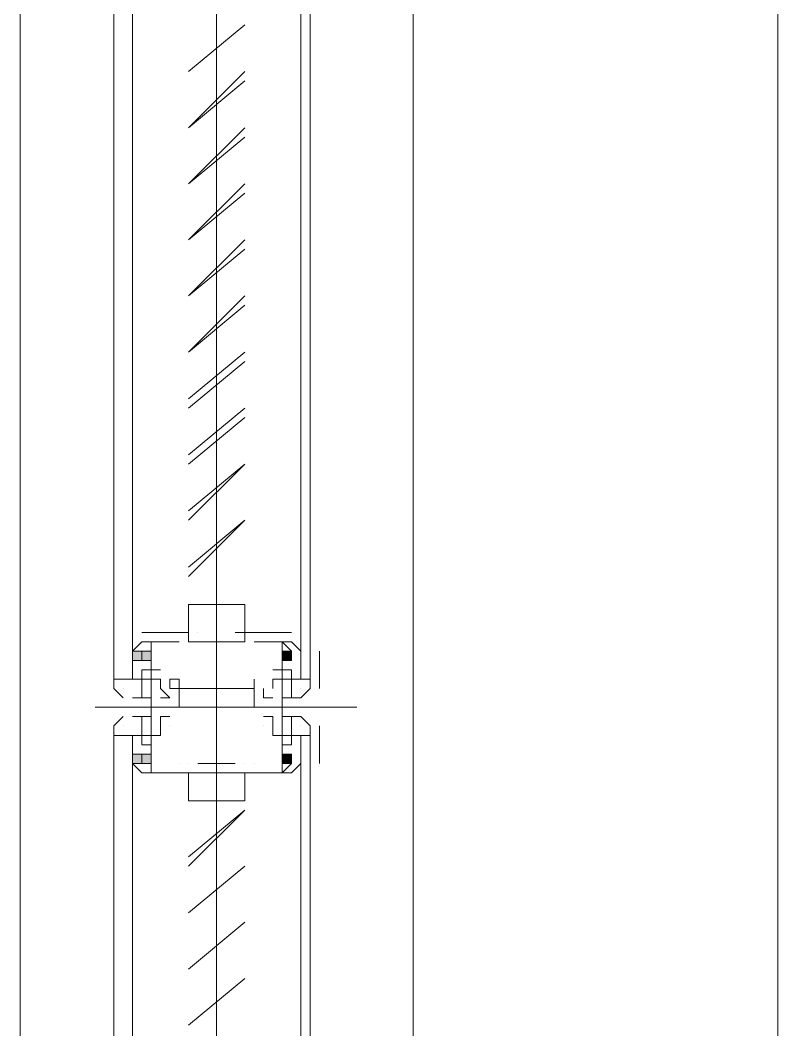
# Model space of a CAD drawing. Header units: millimetres. Extents: x 182 to 575, y -105 to 95.
# Drawn here: x 282.433 to 282.818, y 70.209 to 70.723 of the extents above; entities that cross this region are included whole.
import ezdxf

# ---------------------------------------------------------------- set-up
doc = ezdxf.new("R2010")
doc.units = ezdxf.units.MM
doc.header["$MEASUREMENT"] = 0
doc.layers.add('PDF_Geometry', color=7, linetype='Continuous')
doc.layers.add('PDF_Solid Fills', color=7, linetype='Continuous')

msp = doc.modelspace()

# ---------------------------------------------------------------- hatches: boundary and pattern name
at = {"layer": 'PDF_Solid Fills', "true_color": 0xdddddd, "transparency": 33554559}
for points in [[(282.48973, 70.39672), (282.49925, 70.39672), (282.49925, 70.40148), (282.48973, 70.40148)], [(282.56592, 70.39672), (282.57068, 70.39672), (282.57068, 70.40148), (282.56592, 70.40148)], [(282.48973, 70.34434), (282.49925, 70.34434), (282.49925, 70.3491), (282.48973, 70.3491)], [(282.56592, 70.34434), (282.57068, 70.34434), (282.57068, 70.3491), (282.56592, 70.3491)]]:
    msp.add_hatch(color=254, dxfattribs=at).paths.add_polyline_path(points)
h = msp.add_hatch(color=254, dxfattribs=at)
h.paths.add_polyline_path([(282.49449, 70.39672), (282.49449, 70.40148), (282.49449, 70.39672)], flags=0)
h.paths.add_polyline_path([(282.49449, 70.39672), (282.49449, 70.40148), (282.49449, 70.39672)], flags=0)
h.paths.add_polyline_path([(282.49449, 70.39672), (282.49449, 70.40148), (282.49449, 70.39672)], flags=0)
h.paths.add_polyline_path([(282.49449, 70.39672), (282.49449, 70.40148), (282.49449, 70.39672)], flags=0)
h = msp.add_hatch(color=254, dxfattribs=at)
h.paths.add_polyline_path([(282.49925, 70.39672), (282.49925, 70.39672), (282.49925, 70.39672)], flags=0)
h.paths.add_polyline_path([(282.49925, 70.39672), (282.49925, 70.39672), (282.49925, 70.39672)], flags=0)
h.paths.add_polyline_path([(282.49925, 70.39672), (282.49925, 70.39672), (282.49925, 70.39672)], flags=0)
h.paths.add_polyline_path([(282.49925, 70.39672), (282.49925, 70.39672), (282.49925, 70.39672)], flags=0)
h.paths.add_polyline_path([(282.49925, 70.39672), (282.49925, 70.39672), (282.49925, 70.39672)], flags=0)
h.paths.add_polyline_path([(282.49925, 70.39672), (282.49925, 70.39672), (282.49925, 70.39672)], flags=0)
h.paths.add_polyline_path([(282.49925, 70.39672), (282.49925, 70.40148), (282.49925, 70.39672)], flags=0)
h = msp.add_hatch(color=254, dxfattribs=at)
h.paths.add_polyline_path([(282.57068, 70.39672), (282.57068, 70.39672), (282.57068, 70.39672)], flags=0)
h.paths.add_polyline_path([(282.57068, 70.39672), (282.57068, 70.39672), (282.57068, 70.39672)], flags=0)
h.paths.add_polyline_path([(282.57068, 70.39672), (282.57068, 70.39672), (282.57068, 70.39672)], flags=0)
h.paths.add_polyline_path([(282.57068, 70.39672), (282.57068, 70.39672), (282.57068, 70.39672)], flags=0)
h.paths.add_polyline_path([(282.57068, 70.39672), (282.57068, 70.39672), (282.57068, 70.39672)], flags=0)
h.paths.add_polyline_path([(282.57068, 70.39672), (282.57068, 70.39672), (282.57068, 70.39672)], flags=0)
h.paths.add_polyline_path([(282.57068, 70.39672), (282.57068, 70.40148), (282.57068, 70.39672)], flags=0)
h = msp.add_hatch(color=254, dxfattribs=at)
h.paths.add_polyline_path([(282.49449, 70.34434), (282.49449, 70.3491), (282.49449, 70.34434)], flags=0)
h.paths.add_polyline_path([(282.49449, 70.34434), (282.49449, 70.3491), (282.49449, 70.34434)], flags=0)
h.paths.add_polyline_path([(282.49449, 70.34434), (282.49449, 70.3491), (282.49449, 70.34434)], flags=0)
h.paths.add_polyline_path([(282.49449, 70.34434), (282.49449, 70.3491), (282.49449, 70.34434)], flags=0)
h = msp.add_hatch(color=254, dxfattribs=at)
h.paths.add_polyline_path([(282.57068, 70.34434), (282.57068, 70.3491), (282.57068, 70.34434)], flags=0)
h.paths.add_polyline_path([(282.57068, 70.34434), (282.57068, 70.3491), (282.57068, 70.34434)], flags=0)
h.paths.add_polyline_path([(282.57068, 70.34434), (282.57068, 70.3491), (282.57068, 70.34434)], flags=0)
h.paths.add_polyline_path([(282.57068, 70.34434), (282.57068, 70.3491), (282.57068, 70.34434)], flags=0)

# ---------------------------------------------------------------- linework, layer by layer
at = {"layer": 'PDF_Geometry', "lineweight": 13}
for points in [[(282.43258, 73.35862), (282.43258, 69.70625)], [(282.63258, 73.35862), (282.63258, 69.70625)], [(282.8183, 73.03482), (282.8183, 73.00625), (282.8183, 69.70625), (282.8183, 69.68244)], [(282.53258, 69.94434), (282.53258, 70.94434)], [(282.53258, 70.29672), (282.53258, 70.42529)], [(282.47068, 70.37291), (282.60401, 70.37291)]]:
    msp.add_lwpolyline(points, dxfattribs=at)
for points in [[(282.4802, 70.9872), (282.48973, 70.9872), (282.48973, 70.3872), (282.4802, 70.3872)], [(282.5802, 70.9872), (282.57544, 70.9872), (282.57544, 70.3872), (282.5802, 70.3872)], [(282.4802, 69.73958), (282.48973, 69.73958), (282.48973, 70.35862), (282.4802, 70.35862)], [(282.5802, 69.73958), (282.57544, 69.73958), (282.57544, 70.35862), (282.5802, 70.35862)]]:
    msp.add_lwpolyline(points, close=True, dxfattribs=at)
at = {"layer": 'PDF_Geometry', "lineweight": 20}
for points in [[(282.54687, 70.72053), (282.5183, 70.69672)], [(282.54687, 70.40624), (282.54687, 70.42529), (282.5183, 70.42529), (282.5183, 70.40624)], [(282.48973, 70.39672), (282.48973, 70.40148), (282.49925, 70.40148), (282.49925, 70.39672)], [(282.57068, 70.40148), (282.56592, 70.40148), (282.56592, 70.39672), (282.57068, 70.39672), (282.57068, 70.40148), (282.57068, 70.39672), (282.57068, 70.40148), (282.57068, 70.39672), (282.57068, 70.40148), (282.57068, 70.39672)], [(282.56592, 70.39672), (282.56592, 70.40148), (282.56592, 70.39672), (282.56592, 70.40148)], [(282.56592, 70.34434), (282.56592, 70.35386), (282.56592, 70.3491), (282.56592, 70.34434), (282.57068, 70.34434), (282.57068, 70.3491), (282.57068, 70.34434), (282.57068, 70.3491), (282.57068, 70.34434), (282.57068, 70.3491), (282.57068, 70.34434), (282.57068, 70.3491), (282.56592, 70.3491), (282.56592, 70.34434), (282.56592, 70.3491)], [(282.54687, 70.33958), (282.54687, 70.32529), (282.5183, 70.32529), (282.5183, 70.33958)], [(282.54687, 70.26339), (282.5183, 70.23958)], [(282.54687, 70.23482), (282.5183, 70.21101)]]:
    msp.add_lwpolyline(points, close=True, dxfattribs=at)
for points in [[(282.54687, 70.69672), (282.5183, 70.66815), (282.54687, 70.69196)], [(282.54687, 70.66815), (282.5183, 70.63958), (282.54687, 70.66339)], [(282.54687, 70.63958), (282.5183, 70.61101), (282.54687, 70.63482)], [(282.54687, 70.61101), (282.5183, 70.58244), (282.54687, 70.60624)], [(282.54687, 70.58244), (282.5183, 70.55386), (282.54687, 70.57767)], [(282.5183, 70.53005), (282.54687, 70.55386)], [(282.5183, 70.52529), (282.54687, 70.5491)], [(282.5183, 70.50148), (282.54687, 70.52529)], [(282.5183, 70.49672), (282.54687, 70.52053)], [(282.5183, 70.46815), (282.54687, 70.49672), (282.5183, 70.47291)], [(282.5183, 70.43958), (282.54687, 70.46815), (282.5183, 70.44434)], [(282.5183, 70.40624), (282.5183, 70.40624)], [(282.54687, 70.40624), (282.54687, 70.40624)], [(282.48973, 70.40148), (282.48973, 70.40148)], [(282.49449, 70.39672), (282.49449, 70.40148), (282.49449, 70.39672), (282.49449, 70.40148), (282.49449, 70.39672), (282.49449, 70.40148), (282.49449, 70.39672), (282.49449, 70.40148)], [(282.49925, 70.40148), (282.49925, 70.39672)], [(282.49925, 70.39672), (282.49925, 70.40148), (282.49925, 70.39672)], [(282.48973, 70.3872), (282.48973, 70.3872)], [(282.49925, 70.34434), (282.49925, 70.35386), (282.49925, 70.3491), (282.49925, 70.34434), (282.48973, 70.34434), (282.48973, 70.3491), (282.49925, 70.3491)], [(282.48973, 70.34434), (282.48973, 70.34434)], [(282.49449, 70.3491), (282.49449, 70.34434), (282.49449, 70.3491), (282.49449, 70.34434), (282.49449, 70.3491), (282.49449, 70.34434), (282.49449, 70.3491), (282.49449, 70.34434)], [(282.49925, 70.3491), (282.49925, 70.34434), (282.49925, 70.3491)], [(282.49925, 70.34434), (282.49925, 70.34434)], [(282.5183, 70.33958), (282.5183, 70.33958)], [(282.5183, 70.29196), (282.54687, 70.32053), (282.5183, 70.29672)], [(282.54687, 70.29196), (282.5183, 70.26815), (282.54687, 70.29196)]]:
    msp.add_lwpolyline(points, dxfattribs=at)
at = {"layer": 'PDF_Geometry', "color": 8, "lineweight": 13, "true_color": 0x808080}
for points in [[(282.49449, 70.411), (282.51353, 70.411), (282.5183, 70.411)], [(282.52306, 70.411), (282.52306, 70.411)], [(282.54211, 70.411), (282.54211, 70.411)], [(282.57068, 70.411), (282.54687, 70.411), (282.54211, 70.411)], [(282.4802, 70.38243), (282.4802, 70.40148), (282.4802, 70.3872), (282.48973, 70.3872), (282.48973, 70.40148), (282.49449, 70.40624), (282.49925, 70.40624), (282.51353, 70.40624)], [(282.49449, 70.40624), (282.48973, 70.40148)], [(282.49925, 70.40148), (282.49925, 70.40624), (282.49925, 70.40148)], [(282.51353, 70.40624), (282.51353, 70.40624)], [(282.51353, 70.40624), (282.51353, 70.40624)], [(282.51353, 70.40624), (282.51353, 70.40624)], [(282.54687, 70.40624), (282.54211, 70.40624), (282.54687, 70.40624), (282.54211, 70.40624), (282.53258, 70.40624), (282.53258, 70.40148), (282.53258, 70.40624), (282.53258, 70.40148), (282.53258, 70.40624), (282.53258, 70.40148), (282.53258, 70.40624), (282.52306, 70.40624), (282.5183, 70.40624), (282.52306, 70.40624), (282.53258, 70.40624), (282.54211, 70.40624)], [(282.5183, 70.40624), (282.5183, 70.40624)], [(282.5183, 70.40624), (282.5183, 70.40624)], [(282.5183, 70.40624), (282.5183, 70.40624)], [(282.5183, 70.40624), (282.5183, 70.40624)], [(282.5802, 70.40148), (282.5802, 70.3872), (282.57544, 70.3872), (282.57544, 70.40148), (282.57068, 70.40624), (282.56592, 70.40624), (282.55163, 70.40624)], [(282.56592, 70.40148), (282.56592, 70.40624), (282.56592, 70.40148)], [(282.57068, 70.40148), (282.56592, 70.40624)], [(282.48973, 70.40148), (282.48973, 70.40148)], [(282.49925, 70.40148), (282.49925, 70.40148)], [(282.57544, 70.40148), (282.57544, 70.40148)], [(282.58497, 70.38243), (282.58497, 70.40148)], [(282.48973, 70.39672), (282.48973, 70.3872), (282.49449, 70.3872), (282.49449, 70.39196), (282.49925, 70.39196), (282.49925, 70.3872), (282.49449, 70.3872), (282.49449, 70.37767), (282.49925, 70.37767), (282.48973, 70.37767), (282.49449, 70.37767), (282.49449, 70.3872), (282.48973, 70.3872), (282.4802, 70.3872), (282.4802, 70.38243), (282.48496, 70.37767)], [(282.48973, 70.39672), (282.48973, 70.39672)], [(282.49925, 70.39672), (282.49925, 70.39672)], [(282.50401, 70.39196), (282.49925, 70.39196), (282.49925, 70.39672), (282.49925, 70.39196)], [(282.56115, 70.39196), (282.56592, 70.39196), (282.56592, 70.39672), (282.56592, 70.39196)], [(282.57544, 70.39672), (282.57544, 70.3872), (282.57068, 70.3872), (282.57068, 70.39196), (282.56592, 70.39196), (282.56592, 70.3872), (282.57068, 70.3872), (282.57068, 70.37767), (282.56592, 70.37767), (282.57544, 70.37767), (282.5802, 70.38243), (282.5802, 70.3872), (282.57068, 70.3872), (282.57068, 70.37767), (282.57544, 70.37767)], [(282.57544, 70.39672), (282.57544, 70.39672)], [(282.50401, 70.38243), (282.50401, 70.3872), (282.49925, 70.3872), (282.49925, 70.37291), (282.51353, 70.37291), (282.51353, 70.38243), (282.50877, 70.38243), (282.50877, 70.3872), (282.51353, 70.3872), (282.51353, 70.38243), (282.53258, 70.38243), (282.51353, 70.38243), (282.51353, 70.37291), (282.49925, 70.37291), (282.49925, 70.35862), (282.50401, 70.35862)], [(282.49925, 70.35862), (282.49925, 70.3872), (282.50401, 70.3872), (282.50401, 70.38243), (282.50877, 70.37767), (282.50401, 70.37767)], [(282.56592, 70.3872), (282.56115, 70.3872), (282.56115, 70.38243), (282.56115, 70.3872)], [(282.48496, 70.38243), (282.48496, 70.38243)], [(282.50877, 70.38243), (282.50877, 70.38243)], [(282.56115, 70.37767), (282.55639, 70.37767), (282.55639, 70.38243)], [(282.57544, 70.38243), (282.57544, 70.38243)], [(282.48973, 70.35386), (282.48973, 70.35862), (282.49449, 70.35862), (282.49449, 70.35386), (282.49925, 70.35386), (282.49925, 70.35862), (282.49449, 70.35862), (282.49449, 70.36815), (282.49925, 70.36815), (282.48973, 70.36815), (282.49449, 70.36815), (282.49449, 70.35862), (282.48973, 70.35862), (282.4802, 70.35862), (282.4802, 70.36339), (282.48496, 70.36815)], [(282.50401, 70.36339), (282.50401, 70.35862), (282.49925, 70.35862), (282.50401, 70.35862), (282.50401, 70.36815), (282.50877, 70.36815), (282.50401, 70.36815)], [(282.56115, 70.36339), (282.56115, 70.35862), (282.56592, 70.35862), (282.56115, 70.35862), (282.56115, 70.36815), (282.55639, 70.36815)], [(282.57544, 70.35386), (282.57544, 70.35862), (282.57068, 70.35862), (282.57068, 70.35386), (282.56592, 70.35386), (282.56592, 70.35862), (282.57068, 70.35862), (282.57068, 70.36815), (282.56592, 70.36815), (282.57544, 70.36815), (282.5802, 70.36339), (282.5802, 70.35862), (282.57068, 70.35862), (282.57068, 70.36815), (282.57544, 70.36815)], [(282.4802, 70.36339), (282.4802, 70.34434), (282.4802, 70.35862), (282.48973, 70.35862), (282.48973, 70.34434), (282.49449, 70.33958), (282.49925, 70.33958), (282.51353, 70.33958), (282.5183, 70.33958), (282.52306, 70.33958), (282.5183, 70.33958)], [(282.48496, 70.36339), (282.48496, 70.36339)], [(282.50877, 70.36339), (282.50877, 70.36339)], [(282.55639, 70.36339), (282.55639, 70.36339)], [(282.57544, 70.36339), (282.57544, 70.36339)], [(282.58497, 70.36339), (282.58497, 70.34434)], [(282.48973, 70.35862), (282.48973, 70.35862)], [(282.5802, 70.34434), (282.5802, 70.35862), (282.57544, 70.35862), (282.57544, 70.34434), (282.57068, 70.33958), (282.56592, 70.33958), (282.55163, 70.33958)], [(282.48973, 70.3491), (282.48973, 70.3491)], [(282.48973, 70.34434), (282.48973, 70.34434)], [(282.48973, 70.34434), (282.49449, 70.33958), (282.51353, 70.33958)], [(282.49925, 70.34434), (282.49925, 70.33958), (282.49925, 70.34434)], [(282.51353, 70.34434), (282.51353, 70.34434)], [(282.5183, 70.34434), (282.5183, 70.34434)], [(282.54211, 70.34434), (282.53258, 70.34434), (282.53258, 70.33958), (282.53258, 70.34434), (282.53258, 70.33958), (282.53258, 70.34434), (282.52306, 70.34434)], [(282.54687, 70.34434), (282.54687, 70.34434)], [(282.55163, 70.34434), (282.55163, 70.34434)], [(282.56592, 70.34434), (282.56592, 70.33958), (282.56592, 70.34434)], [(282.56592, 70.33958), (282.57068, 70.34434)], [(282.57544, 70.3491), (282.57544, 70.3491)], [(282.57544, 70.34434), (282.57544, 70.34434)], [(282.51353, 70.33958), (282.51353, 70.33958)], [(282.51353, 70.33958), (282.51353, 70.33958)], [(282.51353, 70.33958), (282.51353, 70.33958)], [(282.51353, 70.33958), (282.51353, 70.33958)], [(282.5183, 70.33958), (282.5183, 70.33958)], [(282.5183, 70.33958), (282.5183, 70.33958)], [(282.5183, 70.33958), (282.5183, 70.33958)], [(282.52306, 70.33958), (282.53258, 70.33958), (282.54211, 70.33958), (282.54687, 70.33958), (282.57068, 70.33958)], [(282.54687, 70.33958), (282.54211, 70.33958)], [(282.54687, 70.33958), (282.54687, 70.33958)], [(282.55163, 70.33958), (282.55163, 70.33958)]]:
    msp.add_lwpolyline(points, dxfattribs=at)
at = {"layer": 'PDF_Geometry', "color": 254, "lineweight": 13, "true_color": 0xdddddd}
for points in [[(282.49449, 70.40148), (282.49449, 70.40148), (282.49449, 70.40148)], [(282.49449, 70.40148), (282.49449, 70.40148), (282.49449, 70.40148)], [(282.49449, 70.40148), (282.49449, 70.40148), (282.49449, 70.40148)], [(282.49449, 70.40148), (282.49449, 70.40148), (282.49449, 70.40148)], [(282.49449, 70.40148), (282.49449, 70.40148), (282.49449, 70.40148)], [(282.49449, 70.40148), (282.49449, 70.40148), (282.49449, 70.40148)], [(282.49449, 70.40148), (282.49449, 70.40148), (282.49449, 70.40148)], [(282.49449, 70.40148), (282.49449, 70.40148), (282.49449, 70.40148)], [(282.49449, 70.40148), (282.49449, 70.40148), (282.49449, 70.40148)], [(282.49449, 70.40148), (282.49449, 70.40148), (282.49449, 70.40148)], [(282.49449, 70.40148), (282.49449, 70.40148), (282.49449, 70.40148)], [(282.49449, 70.40148), (282.49449, 70.40148), (282.49449, 70.40148)], [(282.49925, 70.40148), (282.49925, 70.40148), (282.49925, 70.40148)], [(282.49925, 70.40148), (282.49925, 70.40148), (282.49925, 70.40148)], [(282.49925, 70.40148), (282.49925, 70.40148), (282.49925, 70.40148)], [(282.49925, 70.40148), (282.49925, 70.40148), (282.49925, 70.40148)], [(282.49925, 70.40148), (282.49925, 70.40148), (282.49925, 70.40148)], [(282.49925, 70.40148), (282.49925, 70.40148), (282.49925, 70.40148)], [(282.49925, 70.40148), (282.49925, 70.40148), (282.49925, 70.40148)], [(282.49925, 70.40148), (282.49925, 70.40148), (282.49925, 70.40148)], [(282.49925, 70.40148), (282.49925, 70.40148), (282.49925, 70.40148)], [(282.49925, 70.40148), (282.49925, 70.40148), (282.49925, 70.40148)], [(282.49925, 70.40148), (282.49925, 70.40148), (282.49925, 70.40148)], [(282.49925, 70.40148), (282.49925, 70.40148), (282.49925, 70.40148)], [(282.49925, 70.40148), (282.49925, 70.40148), (282.49925, 70.40148)], [(282.49925, 70.40148), (282.49925, 70.40148), (282.49925, 70.40148)], [(282.49925, 70.40148), (282.49925, 70.40148), (282.49925, 70.40148)], [(282.49925, 70.40148), (282.49925, 70.40148), (282.49925, 70.40148)], [(282.49925, 70.40148), (282.49925, 70.40148), (282.49925, 70.40148)], [(282.56592, 70.40148), (282.56592, 70.40148), (282.56592, 70.40148)], [(282.56592, 70.40148), (282.56592, 70.40148), (282.56592, 70.40148)], [(282.56592, 70.40148), (282.56592, 70.40148), (282.56592, 70.40148)], [(282.56592, 70.40148), (282.56592, 70.40148), (282.56592, 70.40148)], [(282.56592, 70.40148), (282.56592, 70.40148), (282.56592, 70.40148)], [(282.56592, 70.40148), (282.56592, 70.40148), (282.56592, 70.40148)], [(282.56592, 70.40148), (282.56592, 70.40148), (282.56592, 70.40148)], [(282.56592, 70.40148), (282.56592, 70.40148), (282.56592, 70.40148)], [(282.56592, 70.40148), (282.56592, 70.40148), (282.56592, 70.40148)], [(282.56592, 70.40148), (282.56592, 70.40148), (282.56592, 70.40148)], [(282.56592, 70.40148), (282.56592, 70.40148), (282.56592, 70.40148)], [(282.56592, 70.40148), (282.56592, 70.40148), (282.56592, 70.40148)], [(282.56592, 70.40148), (282.56592, 70.40148), (282.56592, 70.40148)], [(282.56592, 70.40148), (282.56592, 70.40148), (282.56592, 70.40148)], [(282.56592, 70.40148), (282.56592, 70.40148), (282.56592, 70.40148)], [(282.56592, 70.40148), (282.56592, 70.40148), (282.56592, 70.40148)], [(282.56592, 70.40148), (282.56592, 70.40148), (282.56592, 70.40148)], [(282.56592, 70.39672), (282.56592, 70.40148), (282.56592, 70.39672)], [(282.56592, 70.39672), (282.56592, 70.40148), (282.56592, 70.39672)], [(282.57068, 70.40148), (282.57068, 70.40148), (282.57068, 70.40148)], [(282.57068, 70.40148), (282.57068, 70.40148), (282.57068, 70.40148)], [(282.57068, 70.40148), (282.57068, 70.40148), (282.57068, 70.40148)], [(282.57068, 70.40148), (282.57068, 70.40148), (282.57068, 70.40148)], [(282.57068, 70.40148), (282.57068, 70.40148), (282.57068, 70.40148)], [(282.57068, 70.40148), (282.57068, 70.40148), (282.57068, 70.40148)], [(282.57068, 70.40148), (282.57068, 70.40148), (282.57068, 70.40148)], [(282.57068, 70.40148), (282.57068, 70.40148), (282.57068, 70.40148)], [(282.57068, 70.40148), (282.57068, 70.40148), (282.57068, 70.40148)], [(282.57068, 70.40148), (282.57068, 70.40148), (282.57068, 70.40148)], [(282.57068, 70.39672), (282.57068, 70.40148), (282.57068, 70.39672)], [(282.57068, 70.39672), (282.57068, 70.40148), (282.57068, 70.39672)], [(282.49449, 70.39672), (282.49449, 70.39672), (282.49449, 70.39672)], [(282.49449, 70.39672), (282.49449, 70.39672), (282.49449, 70.39672)], [(282.49449, 70.39672), (282.49449, 70.39672), (282.49449, 70.39672)], [(282.49449, 70.39672), (282.49449, 70.39672), (282.49449, 70.39672)], [(282.49449, 70.39672), (282.49449, 70.39672), (282.49449, 70.39672)], [(282.49449, 70.39672), (282.49449, 70.39672), (282.49449, 70.39672)], [(282.49449, 70.39672), (282.49449, 70.39672), (282.49449, 70.39672)], [(282.49449, 70.39672), (282.49449, 70.39672), (282.49449, 70.39672)], [(282.49449, 70.39672), (282.49449, 70.39672), (282.49449, 70.39672)], [(282.49449, 70.39672), (282.49449, 70.39672), (282.49449, 70.39672)], [(282.49449, 70.39672), (282.49449, 70.39672), (282.49449, 70.39672)], [(282.49449, 70.39672), (282.49449, 70.39672), (282.49449, 70.39672)], [(282.49925, 70.39672), (282.49925, 70.39672), (282.49925, 70.39672)], [(282.49925, 70.39672), (282.49925, 70.39672), (282.49925, 70.39672)], [(282.49925, 70.39672), (282.49925, 70.39672), (282.49925, 70.39672)], [(282.49925, 70.39672), (282.49925, 70.39672), (282.49925, 70.39672)], [(282.49925, 70.39672), (282.49925, 70.39672), (282.49925, 70.39672)], [(282.49925, 70.39672), (282.49925, 70.39672), (282.49925, 70.39672)], [(282.49925, 70.39672), (282.49925, 70.39672), (282.49925, 70.39672)], [(282.49925, 70.39672), (282.49925, 70.39672), (282.49925, 70.39672)], [(282.49925, 70.39672), (282.49925, 70.39672), (282.49925, 70.39672)], [(282.49925, 70.39672), (282.49925, 70.39672), (282.49925, 70.39672)], [(282.49925, 70.39672), (282.49925, 70.39672), (282.49925, 70.39672)], [(282.49925, 70.39672), (282.49925, 70.39672), (282.49925, 70.39672)], [(282.49925, 70.39672), (282.49925, 70.39672), (282.49925, 70.39672)], [(282.49925, 70.39672), (282.49925, 70.39672), (282.49925, 70.39672)], [(282.49925, 70.39672), (282.49925, 70.39672), (282.49925, 70.39672)], [(282.56592, 70.39672), (282.56592, 70.39672), (282.56592, 70.39672)], [(282.56592, 70.39672), (282.56592, 70.39672), (282.56592, 70.39672)], [(282.56592, 70.39672), (282.56592, 70.39672), (282.56592, 70.39672)], [(282.56592, 70.39672), (282.56592, 70.39672), (282.56592, 70.39672)], [(282.56592, 70.39672), (282.56592, 70.39672), (282.56592, 70.39672)], [(282.56592, 70.39672), (282.56592, 70.39672), (282.56592, 70.39672)], [(282.56592, 70.39672), (282.56592, 70.39672), (282.56592, 70.39672)], [(282.56592, 70.39672), (282.56592, 70.39672), (282.56592, 70.39672)], [(282.56592, 70.39672), (282.56592, 70.39672), (282.56592, 70.39672)], [(282.56592, 70.39672), (282.56592, 70.39672), (282.56592, 70.39672)], [(282.56592, 70.39672), (282.56592, 70.39672), (282.56592, 70.39672)], [(282.56592, 70.39672), (282.56592, 70.39672), (282.56592, 70.39672)], [(282.56592, 70.39672), (282.56592, 70.39672), (282.56592, 70.39672)], [(282.56592, 70.39672), (282.56592, 70.39672), (282.56592, 70.39672)], [(282.56592, 70.39672), (282.56592, 70.39672), (282.56592, 70.39672)], [(282.56592, 70.39672), (282.56592, 70.39672), (282.56592, 70.39672)], [(282.56592, 70.39672), (282.56592, 70.39672), (282.56592, 70.39672)], [(282.56592, 70.39672), (282.56592, 70.39672), (282.56592, 70.39672)], [(282.56592, 70.39672), (282.56592, 70.39672), (282.56592, 70.39672)], [(282.56592, 70.39672), (282.56592, 70.39672), (282.56592, 70.39672)], [(282.56592, 70.39672), (282.56592, 70.39672), (282.56592, 70.39672)], [(282.56592, 70.39672), (282.56592, 70.39672), (282.56592, 70.39672)], [(282.56592, 70.39672), (282.56592, 70.39672), (282.56592, 70.39672)], [(282.56592, 70.39672), (282.56592, 70.39672), (282.56592, 70.39672)], [(282.56592, 70.39672), (282.56592, 70.39672), (282.56592, 70.39672)], [(282.49925, 70.35386), (282.49925, 70.35386), (282.49925, 70.35386)], [(282.49925, 70.35386), (282.49925, 70.35386), (282.49925, 70.35386)], [(282.49925, 70.35386), (282.49925, 70.35386), (282.49925, 70.35386)], [(282.49925, 70.35386), (282.49925, 70.35386), (282.49925, 70.35386)], [(282.49925, 70.35386), (282.49925, 70.35386), (282.49925, 70.35386)], [(282.56592, 70.35386), (282.56592, 70.35386), (282.56592, 70.35386)], [(282.56592, 70.35386), (282.56592, 70.35386), (282.56592, 70.35386)], [(282.56592, 70.35386), (282.56592, 70.35386), (282.56592, 70.35386)], [(282.56592, 70.35386), (282.56592, 70.35386), (282.56592, 70.35386)], [(282.56592, 70.35386), (282.56592, 70.35386), (282.56592, 70.35386)], [(282.49449, 70.3491), (282.49449, 70.3491), (282.49449, 70.3491)], [(282.49449, 70.3491), (282.49449, 70.3491), (282.49449, 70.3491)], [(282.49449, 70.3491), (282.49449, 70.3491), (282.49449, 70.3491)], [(282.49449, 70.3491), (282.49449, 70.3491), (282.49449, 70.3491)], [(282.49449, 70.3491), (282.49449, 70.3491), (282.49449, 70.3491)], [(282.49449, 70.3491), (282.49449, 70.3491), (282.49449, 70.3491)], [(282.49449, 70.3491), (282.49449, 70.3491), (282.49449, 70.3491)], [(282.49449, 70.3491), (282.49449, 70.3491), (282.49449, 70.3491)], [(282.49449, 70.3491), (282.49449, 70.3491), (282.49449, 70.3491)], [(282.49449, 70.3491), (282.49449, 70.3491), (282.49449, 70.3491)], [(282.49449, 70.3491), (282.49449, 70.3491), (282.49449, 70.3491)], [(282.49449, 70.3491), (282.49449, 70.3491), (282.49449, 70.3491)], [(282.49449, 70.3491), (282.49449, 70.3491), (282.49449, 70.3491)], [(282.49449, 70.3491), (282.49449, 70.3491), (282.49449, 70.3491)], [(282.49449, 70.3491), (282.49449, 70.3491), (282.49449, 70.3491)], [(282.49449, 70.3491), (282.49449, 70.3491), (282.49449, 70.3491)], [(282.49449, 70.3491), (282.49449, 70.3491), (282.49449, 70.3491)], [(282.49449, 70.3491), (282.49449, 70.3491), (282.49449, 70.3491)], [(282.49449, 70.3491), (282.49449, 70.3491), (282.49449, 70.3491)], [(282.49449, 70.3491), (282.49449, 70.3491), (282.49449, 70.3491)], [(282.49449, 70.3491), (282.49449, 70.3491), (282.49449, 70.3491)], [(282.49449, 70.3491), (282.49449, 70.3491), (282.49449, 70.3491)], [(282.49449, 70.3491), (282.49449, 70.3491), (282.49449, 70.3491)], [(282.49449, 70.3491), (282.49449, 70.3491), (282.49449, 70.3491)], [(282.49925, 70.3491), (282.49925, 70.3491), (282.49925, 70.3491)], [(282.49925, 70.3491), (282.49925, 70.3491), (282.49925, 70.3491)], [(282.49925, 70.3491), (282.49925, 70.3491), (282.49925, 70.3491)], [(282.49925, 70.3491), (282.49925, 70.3491), (282.49925, 70.3491)], [(282.49925, 70.3491), (282.49925, 70.3491), (282.49925, 70.3491)], [(282.49925, 70.3491), (282.49925, 70.3491), (282.49925, 70.3491)], [(282.49925, 70.3491), (282.49925, 70.3491), (282.49925, 70.3491)], [(282.49925, 70.3491), (282.49925, 70.3491), (282.49925, 70.3491)], [(282.49925, 70.3491), (282.49925, 70.3491), (282.49925, 70.3491)], [(282.49925, 70.3491), (282.49925, 70.3491), (282.49925, 70.3491)], [(282.49925, 70.3491), (282.49925, 70.3491), (282.49925, 70.3491)], [(282.49925, 70.3491), (282.49925, 70.3491), (282.49925, 70.3491)], [(282.49925, 70.3491), (282.49925, 70.3491), (282.49925, 70.3491)], [(282.49925, 70.3491), (282.49925, 70.3491), (282.49925, 70.3491)], [(282.49925, 70.3491), (282.49925, 70.3491), (282.49925, 70.3491)], [(282.49925, 70.3491), (282.49925, 70.3491), (282.49925, 70.3491)], [(282.49925, 70.3491), (282.49925, 70.3491), (282.49925, 70.3491)], [(282.49925, 70.3491), (282.49925, 70.3491), (282.49925, 70.3491)], [(282.49925, 70.3491), (282.49925, 70.3491), (282.49925, 70.3491)], [(282.49925, 70.3491), (282.49925, 70.3491), (282.49925, 70.3491)], [(282.49925, 70.3491), (282.49925, 70.3491), (282.49925, 70.3491)], [(282.49925, 70.3491), (282.49925, 70.3491), (282.49925, 70.3491)], [(282.49925, 70.34434), (282.49925, 70.3491), (282.49925, 70.34434)], [(282.49925, 70.34434), (282.49925, 70.34434), (282.49925, 70.34434)], [(282.49925, 70.34434), (282.49925, 70.34434), (282.49925, 70.34434)], [(282.49925, 70.34434), (282.49925, 70.34434), (282.49925, 70.34434)], [(282.49925, 70.34434), (282.49925, 70.34434), (282.49925, 70.34434)], [(282.49925, 70.34434), (282.49925, 70.34434), (282.49925, 70.34434)], [(282.49925, 70.34434), (282.49925, 70.34434), (282.49925, 70.34434)], [(282.49925, 70.34434), (282.49925, 70.34434), (282.49925, 70.34434)], [(282.49925, 70.34434), (282.49925, 70.34434), (282.49925, 70.34434)], [(282.49925, 70.34434), (282.49925, 70.34434), (282.49925, 70.34434)], [(282.56592, 70.3491), (282.56592, 70.3491), (282.56592, 70.3491)], [(282.56592, 70.3491), (282.56592, 70.3491), (282.56592, 70.3491)], [(282.56592, 70.3491), (282.56592, 70.3491), (282.56592, 70.3491)], [(282.56592, 70.3491), (282.56592, 70.3491), (282.56592, 70.3491)], [(282.56592, 70.3491), (282.56592, 70.3491), (282.56592, 70.3491)], [(282.56592, 70.3491), (282.56592, 70.3491), (282.56592, 70.3491)], [(282.56592, 70.3491), (282.56592, 70.3491), (282.56592, 70.3491)], [(282.56592, 70.3491), (282.56592, 70.3491), (282.56592, 70.3491)], [(282.56592, 70.3491), (282.56592, 70.3491), (282.56592, 70.3491)], [(282.56592, 70.3491), (282.56592, 70.3491), (282.56592, 70.3491)], [(282.56592, 70.3491), (282.56592, 70.3491), (282.56592, 70.3491)], [(282.56592, 70.3491), (282.56592, 70.3491), (282.56592, 70.3491)], [(282.56592, 70.3491), (282.56592, 70.3491), (282.56592, 70.3491)], [(282.56592, 70.3491), (282.56592, 70.3491), (282.56592, 70.3491)], [(282.56592, 70.3491), (282.56592, 70.3491), (282.56592, 70.3491)], [(282.56592, 70.3491), (282.56592, 70.3491), (282.56592, 70.3491)], [(282.56592, 70.3491), (282.56592, 70.3491), (282.56592, 70.3491)], [(282.56592, 70.3491), (282.56592, 70.3491), (282.56592, 70.3491)], [(282.56592, 70.3491), (282.56592, 70.3491), (282.56592, 70.3491)], [(282.56592, 70.3491), (282.56592, 70.3491), (282.56592, 70.3491)], [(282.56592, 70.3491), (282.56592, 70.3491), (282.56592, 70.3491)], [(282.56592, 70.3491), (282.56592, 70.3491), (282.56592, 70.3491)], [(282.56592, 70.3491), (282.56592, 70.3491), (282.56592, 70.3491)], [(282.56592, 70.3491), (282.56592, 70.3491), (282.56592, 70.3491)], [(282.56592, 70.34434), (282.56592, 70.3491), (282.56592, 70.34434)], [(282.56592, 70.34434), (282.56592, 70.3491), (282.56592, 70.34434)], [(282.56592, 70.34434), (282.56592, 70.34434), (282.56592, 70.34434)], [(282.56592, 70.34434), (282.56592, 70.34434), (282.56592, 70.34434)], [(282.56592, 70.34434), (282.56592, 70.34434), (282.56592, 70.34434)], [(282.56592, 70.34434), (282.56592, 70.34434), (282.56592, 70.34434)], [(282.56592, 70.34434), (282.56592, 70.34434), (282.56592, 70.34434)], [(282.56592, 70.34434), (282.56592, 70.34434), (282.56592, 70.34434)], [(282.56592, 70.34434), (282.56592, 70.34434), (282.56592, 70.34434)], [(282.56592, 70.34434), (282.56592, 70.34434), (282.56592, 70.34434)], [(282.56592, 70.34434), (282.56592, 70.34434), (282.56592, 70.34434)], [(282.56592, 70.34434), (282.56592, 70.34434), (282.56592, 70.34434)], [(282.56592, 70.34434), (282.56592, 70.34434), (282.56592, 70.34434)], [(282.57068, 70.3491), (282.57068, 70.3491), (282.57068, 70.3491)], [(282.57068, 70.3491), (282.57068, 70.3491), (282.57068, 70.3491)], [(282.57068, 70.3491), (282.57068, 70.3491), (282.57068, 70.3491)], [(282.57068, 70.3491), (282.57068, 70.3491), (282.57068, 70.3491)], [(282.57068, 70.3491), (282.57068, 70.3491), (282.57068, 70.3491)], [(282.57068, 70.3491), (282.57068, 70.3491), (282.57068, 70.3491)], [(282.57068, 70.3491), (282.57068, 70.3491), (282.57068, 70.3491)], [(282.57068, 70.3491), (282.57068, 70.3491), (282.57068, 70.3491)], [(282.57068, 70.3491), (282.57068, 70.3491), (282.57068, 70.3491)], [(282.57068, 70.3491), (282.57068, 70.3491), (282.57068, 70.3491)], [(282.57068, 70.3491), (282.57068, 70.3491), (282.57068, 70.3491)], [(282.57068, 70.3491), (282.57068, 70.3491), (282.57068, 70.3491)], [(282.57068, 70.3491), (282.57068, 70.3491), (282.57068, 70.3491)], [(282.57068, 70.3491), (282.57068, 70.3491), (282.57068, 70.3491)], [(282.57068, 70.3491), (282.57068, 70.3491), (282.57068, 70.3491)], [(282.57068, 70.3491), (282.57068, 70.3491), (282.57068, 70.3491)]]:
    msp.add_lwpolyline(points, dxfattribs=at)
at = {"layer": 'PDF_Geometry', "color": 8, "lineweight": 13, "true_color": 0x808080}
for points in [[(282.53258, 70.38243), (282.55163, 70.38243), (282.55163, 70.3872), (282.55163, 70.38243), (282.55163, 70.37291), (282.56592, 70.37291), (282.56592, 70.3872), (282.56115, 70.3872), (282.56592, 70.3872), (282.56592, 70.35862), (282.56115, 70.35862), (282.56592, 70.35862), (282.56592, 70.37291), (282.55163, 70.37291), (282.55163, 70.38243)], [(282.49925, 70.3491), (282.49925, 70.35386)], [(282.56592, 70.3491), (282.56592, 70.35386)], [(282.54211, 70.33958), (282.54687, 70.33958)]]:
    msp.add_lwpolyline(points, close=True, dxfattribs=at)

doc.saveas('drawing.dxf')
